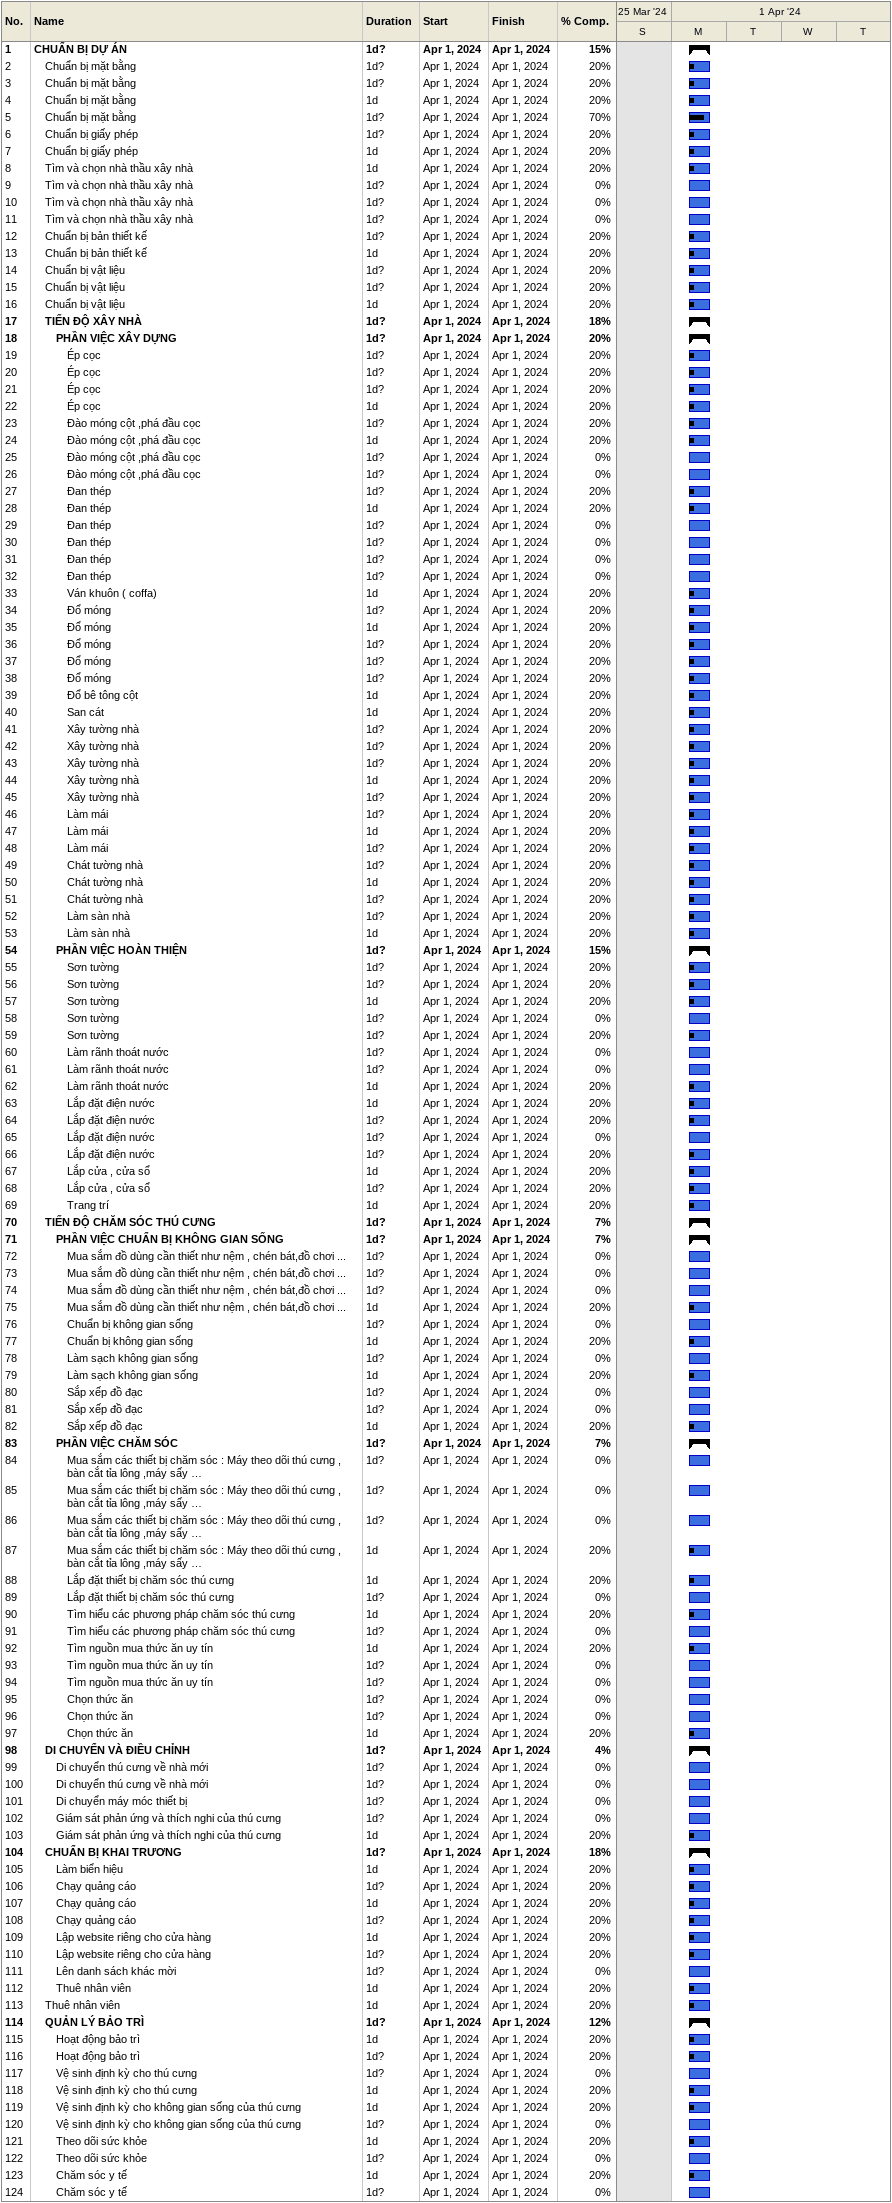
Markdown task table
| ID | Level | Task | Duration | Start | Finish | % complete |
|---|---|---|---|---|---|---|
| 1 | 1 | **CHUẨN BỊ DỰ ÁN** | 1d? | 2024-04-01 | 2024-04-01 | 15 |
| 2 | 2 | Chuẩn bị mặt bằng | 1d? | 2024-04-01 | 2024-04-01 | 20 |
| 3 | 2 | Chuẩn bị mặt bằng | 1d? | 2024-04-01 | 2024-04-01 | 20 |
| 4 | 2 | Chuẩn bị mặt bằng | 1d | 2024-04-01 | 2024-04-01 | 20 |
| 5 | 2 | Chuẩn bị mặt bằng | 1d? | 2024-04-01 | 2024-04-01 | 70 |
| 6 | 2 | Chuẩn bị giấy phép | 1d? | 2024-04-01 | 2024-04-01 | 20 |
| 7 | 2 | Chuẩn bị giấy phép | 1d | 2024-04-01 | 2024-04-01 | 20 |
| 8 | 2 | Tìm và chọn nhà thầu xây nhà | 1d | 2024-04-01 | 2024-04-01 | 20 |
| 9 | 2 | Tìm và chọn nhà thầu xây nhà | 1d? | 2024-04-01 | 2024-04-01 | 0 |
| 10 | 2 | Tìm và chọn nhà thầu xây nhà | 1d? | 2024-04-01 | 2024-04-01 | 0 |
| 11 | 2 | Tìm và chọn nhà thầu xây nhà | 1d? | 2024-04-01 | 2024-04-01 | 0 |
| 12 | 2 | Chuẩn bị bản thiết kế | 1d? | 2024-04-01 | 2024-04-01 | 20 |
| 13 | 2 | Chuẩn bị bản thiết kế | 1d | 2024-04-01 | 2024-04-01 | 20 |
| 14 | 2 | Chuẩn bị vật liệu | 1d? | 2024-04-01 | 2024-04-01 | 20 |
| 15 | 2 | Chuẩn bị vật liệu | 1d? | 2024-04-01 | 2024-04-01 | 20 |
| 16 | 2 | Chuẩn bị vật liệu | 1d | 2024-04-01 | 2024-04-01 | 20 |
| 17 | 2 | **TIẾN ĐỘ XÂY NHÀ** | 1d? | 2024-04-01 | 2024-04-01 | 18 |
| 18 | 3 | **PHẦN VIỆC XÂY DỰNG** | 1d? | 2024-04-01 | 2024-04-01 | 20 |
| 19 | 4 | Ép cọc | 1d? | 2024-04-01 | 2024-04-01 | 20 |
| 20 | 4 | Ép cọc | 1d? | 2024-04-01 | 2024-04-01 | 20 |
| 21 | 4 | Ép cọc | 1d? | 2024-04-01 | 2024-04-01 | 20 |
| 22 | 4 | Ép cọc | 1d | 2024-04-01 | 2024-04-01 | 20 |
| 23 | 4 | Đào móng cột ,phá đầu cọc | 1d? | 2024-04-01 | 2024-04-01 | 20 |
| 24 | 4 | Đào móng cột ,phá đầu cọc | 1d | 2024-04-01 | 2024-04-01 | 20 |
| 25 | 4 | Đào móng cột ,phá đầu cọc | 1d? | 2024-04-01 | 2024-04-01 | 0 |
| 26 | 4 | Đào móng cột ,phá đầu cọc | 1d? | 2024-04-01 | 2024-04-01 | 0 |
| 27 | 4 | Đan thép | 1d? | 2024-04-01 | 2024-04-01 | 20 |
| 28 | 4 | Đan thép | 1d | 2024-04-01 | 2024-04-01 | 20 |
| 29 | 4 | Đan thép | 1d? | 2024-04-01 | 2024-04-01 | 0 |
| 30 | 4 | Đan thép | 1d? | 2024-04-01 | 2024-04-01 | 0 |
| 31 | 4 | Đan thép | 1d? | 2024-04-01 | 2024-04-01 | 0 |
| 32 | 4 | Đan thép | 1d? | 2024-04-01 | 2024-04-01 | 0 |
| 33 | 4 | Ván khuôn ( coffa) | 1d | 2024-04-01 | 2024-04-01 | 20 |
| 34 | 4 | Đổ móng | 1d? | 2024-04-01 | 2024-04-01 | 20 |
| 35 | 4 | Đổ móng | 1d | 2024-04-01 | 2024-04-01 | 20 |
| 36 | 4 | Đổ móng | 1d? | 2024-04-01 | 2024-04-01 | 20 |
| 37 | 4 | Đổ móng | 1d? | 2024-04-01 | 2024-04-01 | 20 |
| 38 | 4 | Đổ móng | 1d? | 2024-04-01 | 2024-04-01 | 20 |
| 39 | 4 | Đổ bê tông cột | 1d | 2024-04-01 | 2024-04-01 | 20 |
| 40 | 4 | San cát | 1d | 2024-04-01 | 2024-04-01 | 20 |
| 41 | 4 | Xây tường nhà | 1d? | 2024-04-01 | 2024-04-01 | 20 |
| 42 | 4 | Xây tường nhà | 1d? | 2024-04-01 | 2024-04-01 | 20 |
| 43 | 4 | Xây tường nhà | 1d? | 2024-04-01 | 2024-04-01 | 20 |
| 44 | 4 | Xây tường nhà | 1d | 2024-04-01 | 2024-04-01 | 20 |
| 45 | 4 | Xây tường nhà | 1d? | 2024-04-01 | 2024-04-01 | 20 |
| 46 | 4 | Làm mái | 1d? | 2024-04-01 | 2024-04-01 | 20 |
| 47 | 4 | Làm mái | 1d | 2024-04-01 | 2024-04-01 | 20 |
| 48 | 4 | Làm mái | 1d? | 2024-04-01 | 2024-04-01 | 20 |
| 49 | 4 | Chát tường nhà | 1d? | 2024-04-01 | 2024-04-01 | 20 |
| 50 | 4 | Chát tường nhà | 1d | 2024-04-01 | 2024-04-01 | 20 |
| 51 | 4 | Chát tường nhà | 1d? | 2024-04-01 | 2024-04-01 | 20 |
| 52 | 4 | Làm sàn nhà | 1d? | 2024-04-01 | 2024-04-01 | 20 |
| 53 | 4 | Làm sàn nhà | 1d | 2024-04-01 | 2024-04-01 | 20 |
| 54 | 3 | **PHẦN VIỆC HOÀN THIỆN** | 1d? | 2024-04-01 | 2024-04-01 | 15 |
| 55 | 4 | Sơn tường | 1d? | 2024-04-01 | 2024-04-01 | 20 |
| 56 | 4 | Sơn tường | 1d? | 2024-04-01 | 2024-04-01 | 20 |
| 57 | 4 | Sơn tường | 1d | 2024-04-01 | 2024-04-01 | 20 |
| 58 | 4 | Sơn tường | 1d? | 2024-04-01 | 2024-04-01 | 0 |
| 59 | 4 | Sơn tường | 1d? | 2024-04-01 | 2024-04-01 | 20 |
| 60 | 4 | Làm rãnh thoát nước | 1d? | 2024-04-01 | 2024-04-01 | 0 |
| 61 | 4 | Làm rãnh thoát nước | 1d? | 2024-04-01 | 2024-04-01 | 0 |
| 62 | 4 | Làm rãnh thoát nước | 1d | 2024-04-01 | 2024-04-01 | 20 |
| 63 | 4 | Lắp đặt điện nước | 1d | 2024-04-01 | 2024-04-01 | 20 |
| 64 | 4 | Lắp đặt điện nước | 1d? | 2024-04-01 | 2024-04-01 | 20 |
| 65 | 4 | Lắp đặt điện nước | 1d? | 2024-04-01 | 2024-04-01 | 0 |
| 66 | 4 | Lắp đặt điện nước | 1d? | 2024-04-01 | 2024-04-01 | 20 |
| 67 | 4 | Lắp cửa , cửa sổ | 1d | 2024-04-01 | 2024-04-01 | 20 |
| 68 | 4 | Lắp cửa , cửa sổ | 1d? | 2024-04-01 | 2024-04-01 | 20 |
| 69 | 4 | Trang trí | 1d | 2024-04-01 | 2024-04-01 | 20 |
| 70 | 2 | **TIẾN ĐỘ CHĂM SÓC THÚ CƯNG** | 1d? | 2024-04-01 | 2024-04-01 | 7 |
| 71 | 3 | **PHẦN VIỆC CHUẨN BỊ KHÔNG GIAN SỐNG** | 1d? | 2024-04-01 | 2024-04-01 | 7 |
| 72 | 4 | Mua sắm đồ dùng cần thiết như nệm , chén bát,đồ chơi ... | 1d? | 2024-04-01 | 2024-04-01 | 0 |
| 73 | 4 | Mua sắm đồ dùng cần thiết như nệm , chén bát,đồ chơi ... | 1d? | 2024-04-01 | 2024-04-01 | 0 |
| 74 | 4 | Mua sắm đồ dùng cần thiết như nệm , chén bát,đồ chơi ... | 1d? | 2024-04-01 | 2024-04-01 | 0 |
| 75 | 4 | Mua sắm đồ dùng cần thiết như nệm , chén bát,đồ chơi ... | 1d | 2024-04-01 | 2024-04-01 | 20 |
| 76 | 4 | Chuẩn bị không gian sống | 1d? | 2024-04-01 | 2024-04-01 | 0 |
| 77 | 4 | Chuẩn bị không gian sống | 1d | 2024-04-01 | 2024-04-01 | 20 |
| 78 | 4 | Làm sạch không gian sống | 1d? | 2024-04-01 | 2024-04-01 | 0 |
| 79 | 4 | Làm sạch không gian sống | 1d | 2024-04-01 | 2024-04-01 | 20 |
| 80 | 4 | Sắp xếp đồ đạc | 1d? | 2024-04-01 | 2024-04-01 | 0 |
| 81 | 4 | Sắp xếp đồ đạc | 1d? | 2024-04-01 | 2024-04-01 | 0 |
| 82 | 4 | Sắp xếp đồ đạc | 1d | 2024-04-01 | 2024-04-01 | 20 |
| 83 | 3 | **PHẦN VIỆC CHĂM SÓC** | 1d? | 2024-04-01 | 2024-04-01 | 7 |
| 84 | 4 | Mua sắm các thiết bị chăm sóc : Máy theo dõi thú cưng , bàn cắt tỉa lông ,máy sấy … | 1d? | 2024-04-01 | 2024-04-01 | 0 |
| 85 | 4 | Mua sắm các thiết bị chăm sóc : Máy theo dõi thú cưng , bàn cắt tỉa lông ,máy sấy … | 1d? | 2024-04-01 | 2024-04-01 | 0 |
| 86 | 4 | Mua sắm các thiết bị chăm sóc : Máy theo dõi thú cưng , bàn cắt tỉa lông ,máy sấy … | 1d? | 2024-04-01 | 2024-04-01 | 0 |
| 87 | 4 | Mua sắm các thiết bị chăm sóc : Máy theo dõi thú cưng , bàn cắt tỉa lông ,máy sấy … | 1d | 2024-04-01 | 2024-04-01 | 20 |
| 88 | 4 | Lắp đặt thiết bị chăm sóc thú cưng | 1d | 2024-04-01 | 2024-04-01 | 20 |
| 89 | 4 | Lắp đặt thiết bị chăm sóc thú cưng | 1d? | 2024-04-01 | 2024-04-01 | 0 |
| 90 | 4 | Tìm hiểu các phương pháp chăm sóc thú cưng | 1d | 2024-04-01 | 2024-04-01 | 20 |
| 91 | 4 | Tìm hiểu các phương pháp chăm sóc thú cưng | 1d? | 2024-04-01 | 2024-04-01 | 0 |
| 92 | 4 | Tìm nguồn mua thức ăn uy tín | 1d | 2024-04-01 | 2024-04-01 | 20 |
| 93 | 4 | Tìm nguồn mua thức ăn uy tín | 1d? | 2024-04-01 | 2024-04-01 | 0 |
| 94 | 4 | Tìm nguồn mua thức ăn uy tín | 1d? | 2024-04-01 | 2024-04-01 | 0 |
| 95 | 4 | Chọn thức ăn | 1d? | 2024-04-01 | 2024-04-01 | 0 |
| 96 | 4 | Chọn thức ăn | 1d? | 2024-04-01 | 2024-04-01 | 0 |
| 97 | 4 | Chọn thức ăn | 1d | 2024-04-01 | 2024-04-01 | 20 |
| 98 | 2 | **DI CHUYỂN VÀ ĐIỀU CHỈNH** | 1d? | 2024-04-01 | 2024-04-01 | 4 |
| 99 | 3 | Di chuyển thú cưng về nhà mới | 1d? | 2024-04-01 | 2024-04-01 | 0 |
| 100 | 3 | Di chuyển thú cưng về nhà mới | 1d? | 2024-04-01 | 2024-04-01 | 0 |
| 101 | 3 | Di chuyển máy móc thiết bị | 1d? | 2024-04-01 | 2024-04-01 | 0 |
| 102 | 3 | Giám sát phản ứng và thích nghi của thú cưng | 1d? | 2024-04-01 | 2024-04-01 | 0 |
| 103 | 3 | Giám sát phản ứng và thích nghi của thú cưng | 1d | 2024-04-01 | 2024-04-01 | 20 |
| 104 | 2 | **CHUẨN BỊ KHAI TRƯƠNG** | 1d? | 2024-04-01 | 2024-04-01 | 18 |
| 105 | 3 | Làm biển hiệu | 1d | 2024-04-01 | 2024-04-01 | 20 |
| 106 | 3 | Chạy quảng cáo | 1d? | 2024-04-01 | 2024-04-01 | 20 |
| 107 | 3 | Chạy quảng cáo | 1d | 2024-04-01 | 2024-04-01 | 20 |
| 108 | 3 | Chạy quảng cáo | 1d? | 2024-04-01 | 2024-04-01 | 20 |
| 109 | 3 | Lập website riêng cho cửa hàng | 1d | 2024-04-01 | 2024-04-01 | 20 |
| 110 | 3 | Lập website riêng cho cửa hàng | 1d? | 2024-04-01 | 2024-04-01 | 20 |
| 111 | 3 | Lên danh sách khác mời | 1d? | 2024-04-01 | 2024-04-01 | 0 |
| 112 | 3 | Thuê nhân viên | 1d | 2024-04-01 | 2024-04-01 | 20 |
| 113 | 2 | Thuê nhân viên | 1d | 2024-04-01 | 2024-04-01 | 20 |
| 114 | 2 | **QUẢN LÝ BẢO TRÌ** | 1d? | 2024-04-01 | 2024-04-01 | 12 |
| 115 | 3 | Hoạt động bảo trì | 1d | 2024-04-01 | 2024-04-01 | 20 |
| 116 | 3 | Hoạt động bảo trì | 1d? | 2024-04-01 | 2024-04-01 | 20 |
| 117 | 3 | Vệ sinh định kỳ cho thú cưng | 1d? | 2024-04-01 | 2024-04-01 | 0 |
| 118 | 3 | Vệ sinh định kỳ cho thú cưng | 1d | 2024-04-01 | 2024-04-01 | 20 |
| 119 | 3 | Vệ sinh định kỳ cho không gian sống của thú cưng | 1d | 2024-04-01 | 2024-04-01 | 20 |
| 120 | 3 | Vệ sinh định kỳ cho không gian sống của thú cưng | 1d? | 2024-04-01 | 2024-04-01 | 0 |
| 121 | 3 | Theo dõi sức khỏe | 1d | 2024-04-01 | 2024-04-01 | 20 |
| 122 | 3 | Theo dõi sức khỏe | 1d? | 2024-04-01 | 2024-04-01 | 0 |
| 123 | 3 | Chăm sóc y tế | 1d | 2024-04-01 | 2024-04-01 | 20 |
| 124 | 3 | Chăm sóc y tế | 1d? | 2024-04-01 | 2024-04-01 | 0 |
